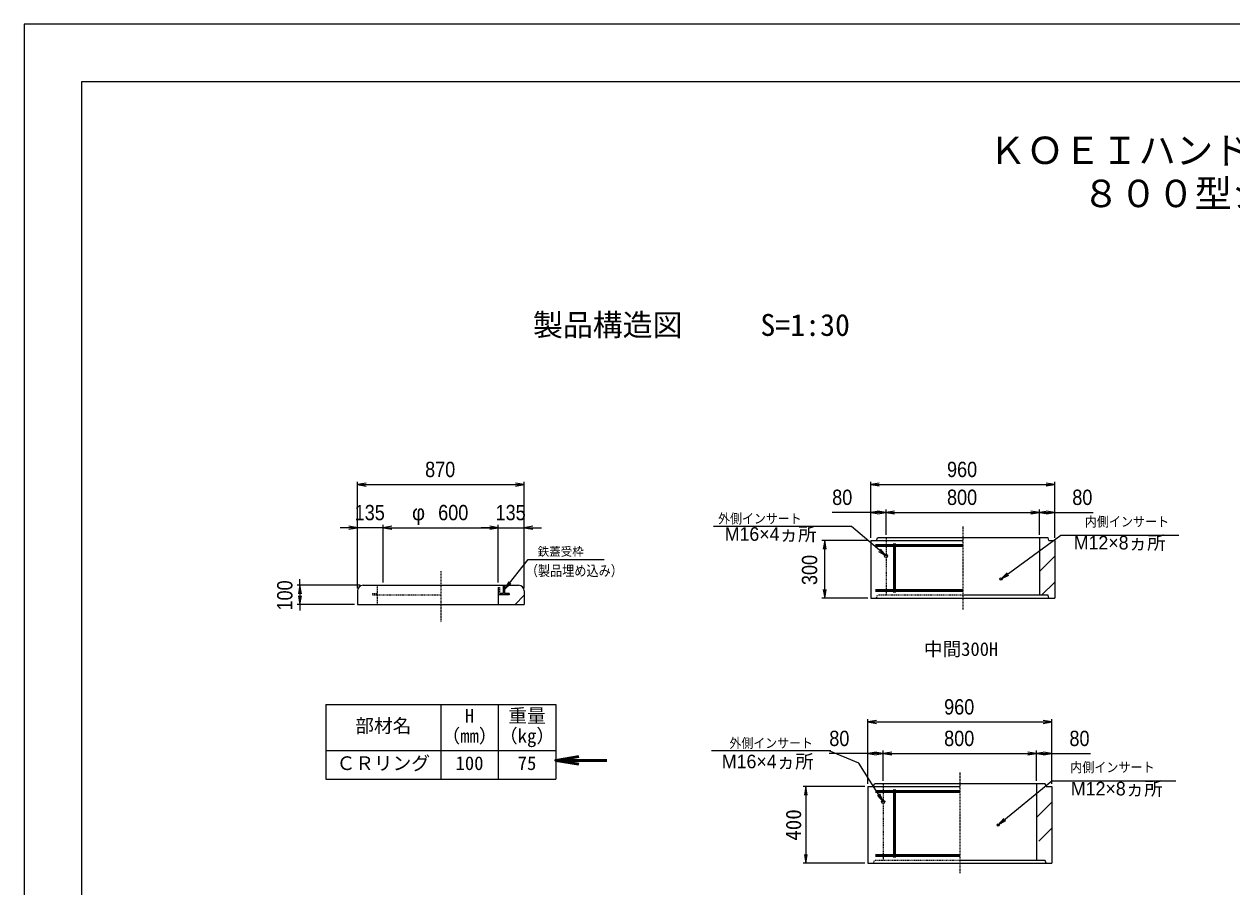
# Model space of a CAD drawing. Units: millimetres, scale not verified. Extents: x -210 to 210, y -148 to 148.
# Drawn here: x -210 to 0, y -1.5 to 148.5 of the extents above; entities that cross this region are included whole.
import ezdxf
from ezdxf.enums import TextEntityAlignment as Align

# ---------------------------------------------------------------- set-up
doc = ezdxf.new("R2010")
doc.units = ezdxf.units.MM
doc.linetypes.add('USER1', pattern=[12.95, 6.35, -3.175, 0.25, -3.175])
doc.linetypes.add('USER2', pattern=[4.7625, 3.175, -1.5875])
doc.layers.add('0-0', color=7, linetype='Continuous')
for name, color, linetype, lineweight in [('0-1_0', 9, 'Continuous', 25), ('0-2_dims', 2, 'Continuous', 13), ('0-3_pen1実線', 4, 'Continuous', 13), ('0-4_pen2実線', 3, 'Continuous', 13), ('0-5_pen3実線', 7, 'Continuous', 18), ('0-6_pen4実線', 6, 'Continuous', 25), ('0-7_pen1一点', 4, 'USER1', 13), ('0-8_pen2破線', 3, 'USER2', 25), ('0-A_鉄筋２', 7, 'Continuous', 50), ('0-C_鉄筋', 7, 'Continuous', 50)]:
    doc.layers.add(name, color=color, linetype=linetype, lineweight=lineweight)
doc.styles.add('ＭＳ ゴシック', font='')
doc.styles.add('ＭＳ Ｐゴシック', font='')
doc.styles.get('ＭＳ ゴシック').set_extended_font_data('MS Gothic')
doc.styles.get('ＭＳ Ｐゴシック').set_extended_font_data('MS PGothic')

# ---------------------------------------------------------------- blocks, each defined once
blk = doc.blocks.new('部分図 1')
at = {"layer": '0-1_0'}
blk.add_lwpolyline([(0, 0), (12600, 0), (12600, 8910), (0, 8910)], close=True, dxfattribs=at)
at = {"layer": '0-2_dims'}
for p, q in [((1738.43, 5968.44), (1738.43, 6523.39)), ((1738.43, 6508.39), (2608.43, 6508.39)), ((2608.43, 5983.44), (2608.43, 6523.39)), ((4416, 6231.01), (4416, 6523.51)), ((4416, 6508.51), (5376, 6508.51)), ((5376, 6231.01), (5376, 6523.51)), ((4416, 6231.01), (4416, 6378.01)), ((4496, 6246.01), (4496, 6378.01)), ((4496, 6246.01), (4496, 6378)), ((4496, 6363), (5296, 6363)), ((5296, 6246.01), (5296, 6378)), ((5296, 6246.01), (5296, 6378)), ((5376, 6231.01), (5376, 6378)), ((1738.43, 6283.39), (1648.43, 6283.39)), ((1738.43, 5968.44), (1738.43, 6298.39)), ((1873.43, 6283.39), (1738.43, 6283.39)), ((1873.43, 5998.44), (1873.43, 6298.39)), ((1873.43, 5998.44), (1873.43, 6298.39)), ((1873.43, 6283.39), (2473.43, 6283.39)), ((1873.43, 6283.39), (1963.43, 6283.39)), ((2473.43, 6283.39), (2383.43, 6283.39)), ((2473.43, 5998.44), (2473.43, 6298.39)), ((2473.43, 5998.44), (2473.43, 6298.39)), ((2473.43, 6283.39), (2608.43, 6283.39)), ((2608.43, 5968.44), (2608.43, 6298.39)), ((2608.43, 6283.39), (2698.43, 6283.39)), ((4401, 6216.01), (4161.05, 6216.01)), ((4176.05, 5916.01), (4176.05, 6216.01)), ((1438.48, 5983.44), (1438.48, 6015.26)), ((1753.43, 5983.44), (1423.48, 5983.44)), ((1438.48, 5983.44), (1438.48, 5883.44)), ((1723.43, 5883.44), (1423.48, 5883.44)), ((1438.48, 5883.44), (1438.48, 5851.63)), ((4401, 5916.01), (4161.05, 5916.01)), ((4401, 4948), (4401, 5285)), ((4401, 5270), (5361, 5270)), ((5361, 4948), (5361, 5285)), ((4401, 4948), (4401, 5120.48)), ((4481, 4963), (4481, 5120.48)), ((4481, 4963), (4481, 5120.48)), ((4481, 5105.48), (5281, 5105.48)), ((5281, 4963), (5281, 5120.48)), ((5281, 4963), (5281, 5120.48)), ((5361, 4948), (5361, 5120.48))]:
    blk.add_line(p, q, dxfattribs=at)
at = {"layer": '0-2_dims', "lineweight": 18}
for p, q in [((4193.57, 6290.48), (3595.57, 6290.48)), ((5407.15, 6245.37), (6023.61, 6245.37)), ((2674.44, 6116.8), (3025.91, 6116.8)), ((4207.74, 5119.57), (3586.27, 5119.57)), ((4386, 4933), (4063, 4933)), ((4078, 4933), (4078, 4533)), ((5392.15, 4962.37), (6008.61, 4962.37)), ((4386, 4533), (4063, 4533))]:
    blk.add_line(p, q, dxfattribs=at)
at = {"layer": '0-2_dims', "lineweight": 50}
blk.add_line((2773.43, 5069.21), (3040, 5069.21), dxfattribs=at)
at = {"layer": '0-2_dims'}
for points in [[(1783.43, 6515.89), (1738.43, 6508.39), (1783.43, 6500.89)], [(2563.43, 6500.89), (2608.43, 6508.39), (2563.43, 6515.89)], [(4461, 6516.01), (4416, 6508.51), (4461, 6501.01)], [(5331, 6501.01), (5376, 6508.51), (5331, 6516.01)], [(4496, 6363.01), (4416, 6363.01), (4215.18, 6363.01)], [(4461, 6370.51), (4416, 6363.01), (4461, 6355.51)], [(4451, 6355.51), (4496, 6363.01), (4451, 6370.51)], [(4541, 6370.5), (4496, 6363), (4541, 6355.5)], [(5251, 6355.5), (5296, 6363), (5251, 6370.5)], [(5341, 6370.5), (5296, 6363), (5341, 6355.5)], [(5296, 6363), (5376, 6363), (5576.83, 6363)], [(5331, 6355.5), (5376, 6363), (5331, 6370.5)], [(1693.43, 6275.89), (1738.43, 6283.39), (1693.43, 6290.89)], [(1918.43, 6290.89), (1873.43, 6283.39), (1918.43, 6275.89)], [(1918.43, 6290.89), (1873.43, 6283.39), (1918.43, 6275.89)], [(2428.43, 6275.89), (2473.43, 6283.39), (2428.43, 6290.89)], [(2428.43, 6275.89), (2473.43, 6283.39), (2428.43, 6290.89)], [(2653.43, 6290.89), (2608.43, 6283.39), (2653.43, 6275.89)], [(4496, 6136.01), (4315.61, 6290.48), (4193.57, 6290.48)], [(5096, 6016.01), (5407.15, 6245.37), (5422.69, 6245.37)], [(4183.55, 6171.01), (4176.05, 6216.01), (4168.55, 6171.01)], [(2505.43, 5961.44), (2629.44, 6116.8), (2674.44, 6116.8)], [(4456.95, 6159.58), (4496, 6136.01), (4466.7, 6170.97)], [(5127.78, 6048.74), (5096, 6016.01), (5136.68, 6036.67)], [(2527.64, 6001.29), (2505.43, 5961.44), (2539.36, 5991.93)], [(1445.98, 5938.44), (1438.48, 5983.44), (1430.98, 5938.44)], [(1430.98, 5928.44), (1438.48, 5883.44), (1445.98, 5928.44)], [(4168.55, 5961.01), (4176.05, 5916.01), (4183.55, 5961.01)], [(4446, 5277.5), (4401, 5270), (4446, 5262.5)], [(5316, 5262.5), (5361, 5270), (5316, 5277.5)], [(4481, 4853), (4354.97, 5055.77), (4200.18, 5119.57)], [(4481, 5105.48), (4401, 5105.48), (4200.18, 5105.48)], [(4446, 5112.98), (4401, 5105.48), (4446, 5097.98)], [(4436, 5097.98), (4481, 5105.48), (4436, 5112.98)], [(4526, 5112.98), (4481, 5105.48), (4526, 5097.98)], [(5236, 5097.98), (5281, 5105.48), (5236, 5112.98)], [(5326, 5112.98), (5281, 5105.48), (5326, 5097.98)], [(5281, 5105.48), (5361, 5105.48), (5561.83, 5105.48)], [(5316, 5097.98), (5361, 5105.48), (5316, 5112.98)], [(5081, 4733), (5361, 4962.37), (5392.15, 4962.37)], [(4450.88, 4887.26), (4481, 4853), (4463.62, 4895.18)], [(5111.06, 4767.32), (5081, 4733), (5120.57, 4755.72)]]:
    blk.add_lwpolyline(points, dxfattribs=at)
at = {"layer": '0-2_dims', "lineweight": 50}
blk.add_lwpolyline([(2893.43, 5089.21), (2773.43, 5069.21), (2893.43, 5049.21)], dxfattribs=at)
at = {"layer": '0-2_dims', "lineweight": 18}
for points in [[(4085.5, 4888), (4078, 4933), (4070.5, 4888)], [(4070.5, 4578), (4078, 4533), (4085.5, 4578)]]:
    blk.add_lwpolyline(points, dxfattribs=at)
at = {"layer": '0-3_pen1実線'}
for p, q in [((5296, 6054.25), (5376, 6134.25)), ((5307.47, 5931.01), (5376, 5999.54)), ((2473.43, 5930.47), (2476.4, 5933.44)), ((2505.43, 5962.47), (2526.4, 5983.44)), ((2561.11, 5883.44), (2608.43, 5930.76)), ((5281, 4771.25), (5361, 4851.25)), ((5292.47, 4648), (5361, 4716.54))]:
    blk.add_line(p, q, dxfattribs=at)
at = {"layer": '0-4_pen2実線'}
for p, q in [((2473.43, 5970.94), (2473.43, 5933.44)), ((2473.43, 5970.94), (2479.43, 5970.94)), ((2529.43, 5933.44), (2473.43, 5933.44)), ((2473.43, 5933.44), (2473.43, 5883.44)), ((2499.43, 5939.44), (2479.43, 5939.44)), ((2499.43, 5983.44), (2499.43, 5939.44)), ((2505.43, 5983.44), (2505.43, 5939.44)), ((2529.43, 5939.44), (2505.43, 5939.44)), ((2529.43, 5939.44), (2529.43, 5933.44))]:
    blk.add_line(p, q, dxfattribs=at)
at = {"layer": '0-4_pen2実線', "linetype": 'USER2'}
blk.add_line((2479.43, 5970.94), (2479.43, 5939.44), dxfattribs=at)
at = {"layer": '0-4_pen2実線'}
for centre, radius in [((4496, 6136.01), 8), ((5096, 6016.01), 6), ((4481, 4853), 8), ((5081, 4733), 6)]:
    blk.add_circle(centre, radius, dxfattribs=at)
at = {"layer": '0-5_pen3実線'}
for p, q in [((4416, 6216.01), (4416, 5916.01)), ((4416, 6216.01), (4896, 6216.01)), ((4446, 6216.01), (4451, 6231.01)), ((5341, 6231.01), (4451, 6231.01)), ((5296, 6231.01), (5296, 5931.01)), ((5346, 6216.01), (5341, 6231.01)), ((5346, 6216.01), (5376, 6216.01)), ((5376, 6216.01), (5376, 5916.01)), ((1738.43, 5953.44), (1738.43, 5883.44)), ((1768.43, 5983.44), (2578.43, 5983.44)), ((2608.43, 5953.44), (2608.43, 5883.44)), ((5341, 5931.01), (4896, 5931.01)), ((5346, 5916.01), (5341, 5931.01)), ((1738.43, 5883.44), (2608.43, 5883.44)), ((4416, 5916.01), (5376, 5916.01)), ((2173.43, 5361.71), (2173.43, 4971.71)), ((2473.43, 5361.71), (2473.43, 4971.71)), ((1573.43, 5121.71), (2773.43, 5121.71)), ((4401, 4933), (4401, 4533)), ((4401, 4933), (4881, 4933)), ((4431, 4933), (4436, 4948)), ((5326, 4948), (4436, 4948)), ((5281, 4948), (5281, 4548)), ((5331, 4933), (5326, 4948)), ((5331, 4933), (5361, 4933)), ((5361, 4933), (5361, 4533)), ((5326, 4548), (4881, 4548)), ((5331, 4533), (5326, 4548)), ((4401, 4533), (5361, 4533))]:
    blk.add_line(p, q, dxfattribs=at)
for centre, start, end in [((1768.43, 5953.44), 90, 180), ((2578.43, 5953.44), 0, 90)]:
    blk.add_arc(centre, 30, start, end, dxfattribs=at)
at = {"layer": '0-6_pen4実線'}
for p, q in [((1573.43, 5361.71), (2773.43, 5361.71)), ((1573.43, 5361.71), (1573.43, 4971.71)), ((2773.43, 5361.71), (2773.43, 4971.71)), ((1573.43, 4971.71), (2773.43, 4971.71))]:
    blk.add_line(p, q, dxfattribs=at)
blk.add_lwpolyline([(300, 300), (12300, 300), (12300, 8610), (300, 8610)], close=True, dxfattribs=at)
at = {"layer": '0-7_pen1一点'}
for p, q in [((4896, 6289.72), (4896, 5854.54)), ((2173.43, 6057.52), (2173.43, 5789.89)), ((4881, 5006.72), (4881, 4482))]:
    blk.add_line(p, q, dxfattribs=at)
at = {"layer": '0-8_pen2破線'}
for p, q in [((4496, 6231.01), (4496, 5931.01)), ((1817.43, 5939.44), (1841.43, 5939.44)), ((1817.43, 5939.44), (1817.43, 5933.44)), ((1817.43, 5933.44), (2173.43, 5933.44)), ((1841.43, 5983.44), (1841.43, 5883.44)), ((4446, 5916.01), (4451, 5931.01)), ((4896, 5931.01), (4451, 5931.01)), ((4481, 4948), (4481, 4548)), ((4431, 4533), (4436, 4548)), ((4881, 4548), (4436, 4548))]:
    blk.add_line(p, q, dxfattribs=at)
at = {"layer": '0-A_鉄筋２'}
for p, q in [((4541, 6191.01), (4441, 6191.01)), ((4541, 5956.01), (4441, 5956.01)), ((4541, 4908), (4441, 4908)), ((4541, 4573), (4441, 4573))]:
    blk.add_line(p, q, dxfattribs=at)
at = {"layer": '0-C_鉄筋'}
for p, q in [((4541, 6201.01), (4541, 5946.01)), ((4541, 6191.01), (4896, 6191.01)), ((4541, 5956.01), (4896, 5956.01)), ((4541, 4918), (4541, 4563)), ((4541, 4908), (4881, 4908)), ((4541, 4573), (4881, 4573))]:
    blk.add_line(p, q, dxfattribs=at)
at = {"layer": '0-2_dims', "color": 7, "style": 'ＭＳ Ｐゴシック'}
for s, height, width, p in [('870', 79.98, 0.9, (2091.61, 6523.39)), ('960', 79.98, 0.9, (4814.19, 6523.51)), ('80', 79.98, 0.9, (4215.18, 6378.01)), ('800', 79.98, 0.9, (4814.19, 6378)), ('80', 79.98, 0.9, (5467.74, 6378)), ('135', 79.98, 0.9, (1724.11, 6298.39)), ('600', 79.98, 0.9, (2159.79, 6298.39)), ('135', 79.98, 0.9, (2459.11, 6298.39)), ('外側インサート', 50.68, 0.9, (3620.24, 6290.48)), ('内側インサート', 51.2, 0.9, (5532.83, 6274.06)), ('（製品埋め込み）', 54.61, 0.85, (2616.96, 6015.24)), ('960', 79.98, 0.9, (4799.19, 5285)), ('外側インサート', 50.68, 0.9, (3679.34, 5119.57)), ('80', 79.98, 0.9, (4200.18, 5120.48)), ('800', 79.98, 0.9, (4799.19, 5120.48)), ('80', 79.98, 0.9, (5452.74, 5120.48)), ('内側インサート', 51.2, 0.9, (5456.98, 4993))]:
    blk.add_text(s, height=height, dxfattribs=dict(at, width=width)).set_placement(p, align=Align.BOTTOM_LEFT)
for s, height, p in [('φ', 79.98, (2023.43, 6298.39)), ('M16×4ヵ所', 70.81, (3654.6, 6193.89)), ('M12×8ヵ所', 70.81, (5475.41, 6148.78)), ('鉄蓋受枠', 44.11, (2678.73, 6123.34)), ('M16×4ヵ所', 70.81, (3639.6, 5007.47)), ('M12×8ヵ所', 70.81, (5460.41, 4865.78))]:
    blk.add_text(s, height=height, dxfattribs=at).set_placement(p, align=Align.BOTTOM_LEFT)
at = {"layer": '0-2_dims', "color": 7, "style": 'ＭＳ Ｐゴシック', "width": 0.9}
for s, p in [('300', (4161.05, 5984.19)), ('100', (1423.48, 5851.63))]:
    blk.add_text(s, height=79.98, rotation=90, dxfattribs=at).set_placement(p, align=Align.BOTTOM_LEFT)
at = {"layer": '0-2_dims', "color": 7, "style": 'ＭＳ ゴシック'}
blk.add_text('400', height=80.65, rotation=90, dxfattribs=at).set_placement((4077.5, 4650.5), align=Align.BOTTOM_LEFT)
at = {"layer": '0-5_pen3実線', "style": 'ＭＳ ゴシック'}
for s, height, p in [('\u3000製品構造図\u3000', 114.4, (2498, 7249.52)), ('S=1:30', 114.4, (3840.65, 7249.52)), ('部材名', 71.47, (1727.2, 5192.97)), ('H', 71.47, (2299.05, 5245.47)), ('重量', 71.47, (2525.95, 5245.47)), ('（mm）', 71.49, (2177.16, 5140.46)), ('（kg）', 71.49, (2477.16, 5140.46)), ('ＣＲリング', 71.46, (1629.73, 4997.98)), ('100', 71.47, (2250.31, 4997.97)), ('75', 71.44, (2574.7, 4997.99))]:
    blk.add_text(s, height=height, dxfattribs=at).set_placement(p, align=Align.BOTTOM_LEFT)
at = {"layer": '0-6_pen4実線', "style": 'ＭＳ ゴシック'}
for s, p in [('\u3000ＫＯＥＩハンドホール構造図\u3000', (4837.55, 8137.5)), ('８００型シリーズ', (5520.06, 7912.51))]:
    blk.add_text(s, height=143, dxfattribs=at).set_placement(p, align=Align.BOTTOM_LEFT)
at = {"layer": '0-C_鉄筋', "style": 'ＭＳ ゴシック'}
blk.add_text('中間300H', height=71.11, dxfattribs=at).set_placement((4694, 5593.51), align=Align.BOTTOM_LEFT)

msp = doc.modelspace()

# ---------------------------------------------------------------- block references
at = {"layer": '0-0', "xscale": 0.0333333, "yscale": 0.0333333}
msp.add_blockref('部分図 1', (-210, -148.5), dxfattribs=at)

doc.saveas('drawing.dxf')
